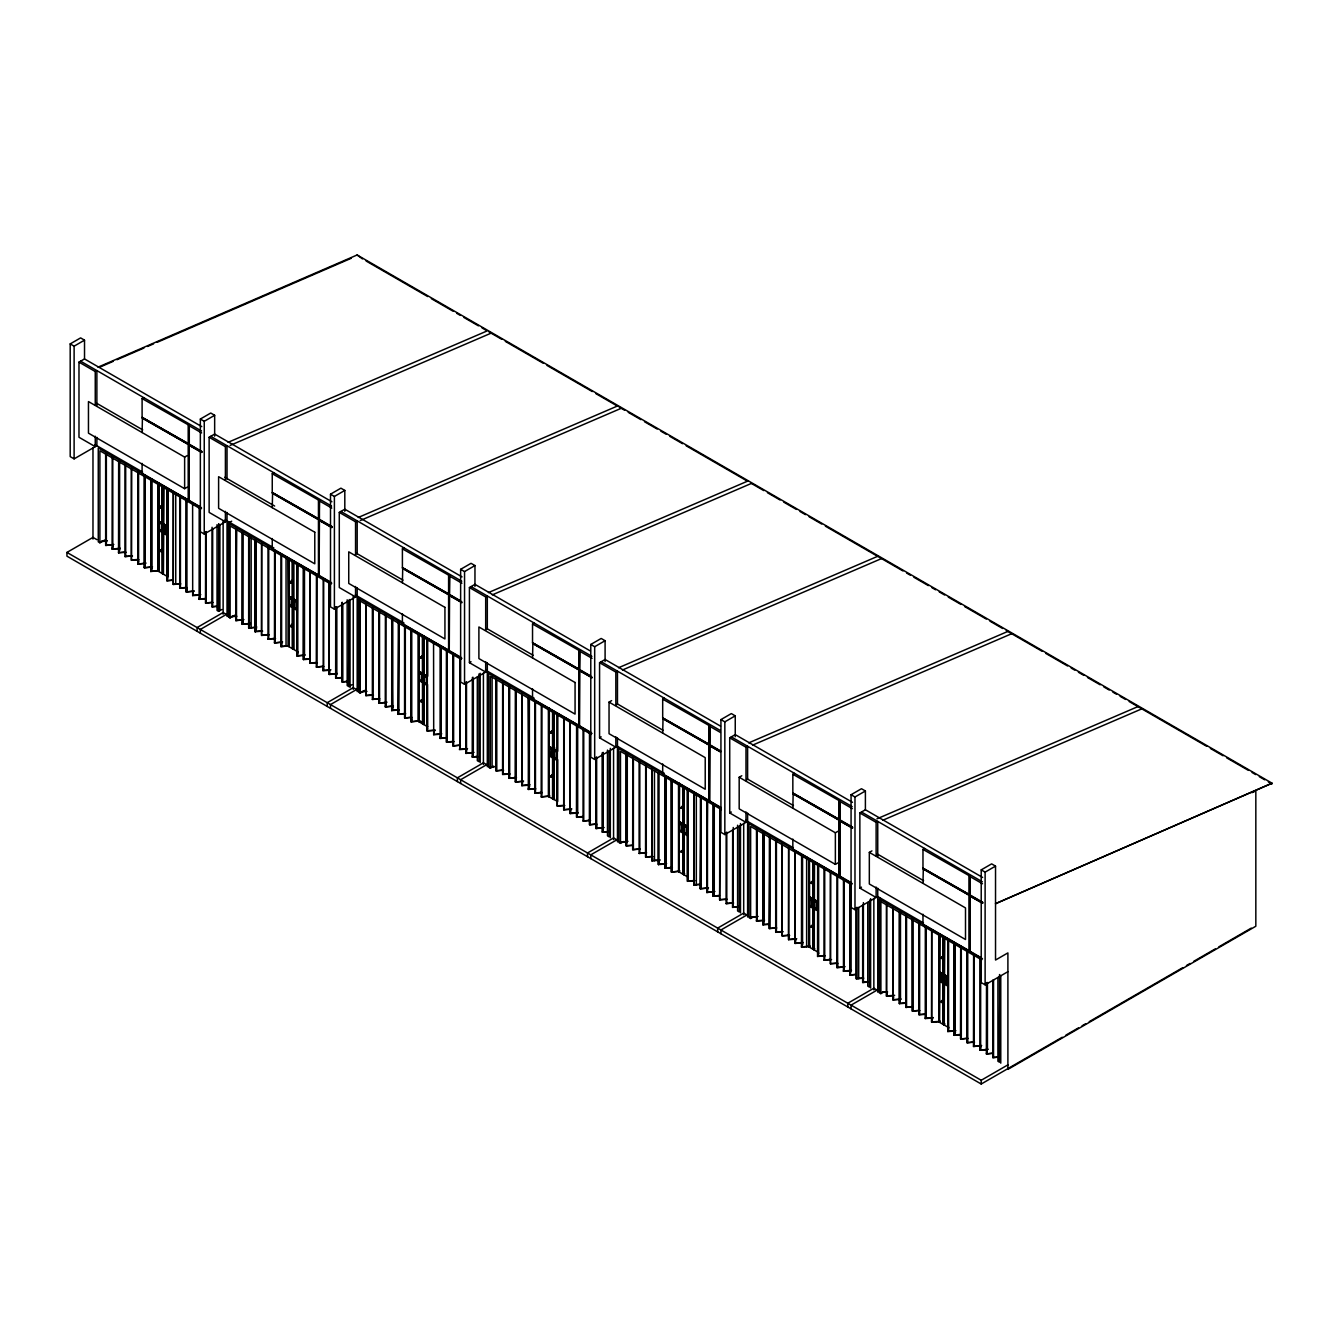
<?xml version="1.0" encoding="UTF-8"?>
<svg xmlns="http://www.w3.org/2000/svg" width="1339" height="1339" viewBox="0 0 1339 1339"><rect width="100%" height="100%" fill="white"/><g stroke="black" fill="none" stroke-linecap="round" stroke-linejoin="round"><path stroke-width="1.5" d="M1272.05 783.198L995.53 903.691L1272.05 783.198L357.128 254.979L362.484 258.912M487.195 330.9L228.115 442.322M491.095 333.16L230.107 445.418M617.346 406.052L358.266 517.473M621.246 408.295L360.241 520.553M747.48 481.186L488.417 592.608M751.397 483.429L492.317 594.867M877.631 556.321L618.551 667.743M881.531 558.581L622.451 670.002M1007.782 631.456L748.702 742.877M1011.681 633.715L752.602 745.137M1137.916 706.607L876.928 818.849M1141.832 708.85L882.752 820.271M161.048 507.883L160.563 506.042L163.09 505.154L163.09 507.029L161.617 507.883L161.048 506.661L163.09 505.154M161.048 551.718L160.563 549.877L163.09 548.99L163.09 550.865L161.617 551.718L161.048 550.496L163.09 548.99M290.864 582.85L290.53 581.427L292.588 579.921L293.241 582.18L290.53 582.649L293.241 582.18M292.906 625.815L290.312 625.999L292.588 623.756L293.241 625.999L290.53 626.485L292.906 623.941M420.446 657.315L423.375 655.441C421.902 656.813 419.074 658.018 421.919 658.152L423.375 657.315L421.333 658.169M421.5 702.054L420.848 700.146L423.375 699.259L421.132 701.72M551.032 733.002L550.831 731.713L552.873 730.19L553.526 732.45L550.831 732.935L553.191 730.391M553.526 776.285L550.63 776.486L552.873 774.026L553.526 776.285L550.831 776.771M683.342 807.4L680.764 807.802L683.024 805.342L681.618 808.438M681.333 851.955L683.677 851.42L681.785 852.34L680.748 851.42L683.677 849.545L681.618 852.274M811.936 883.64L811.283 881.731L813.811 880.844L813.811 882.736L812.355 883.573L811.769 882.368L813.811 880.844M811.769 927.408L811.283 925.567L813.811 924.68L813.811 926.555L811.434 927.224M943.627 957.686L941.066 958.071L943.309 955.611L942.02 956.983M941.92 1002.56L941.434 1000.702L943.962 999.815L941.786 1002.442M291.467 582.147L293.241 580.289M291.299 625.815L292.27 625.614L291.299 625.129M422.086 700.665L421.818 700.95M552.137 731.713L551.35 733.203L553.191 732.266M553.191 774.21L551.317 775.482L552.003 776.001M683.342 849.361L681.099 851.822L683.342 851.236M813.811 924.68L811.568 927.14L813.493 926.37M942.02 957.67L941.786 958.607M942.037 1001.421L942.957 1001.505L942.187 1001.137M160.329 523.348L159.023 523.532M160.329 529.926L159.274 530.763M163.977 526.277L165.048 526.076L163.743 526.26M163.927 524.269C165.919 539.617 163.576 530.847 163.81 533.458M165.048 532.654L163.643 532.972M290.463 605.061L289.408 605.195M294.044 602.014L295.183 601.211L293.877 601.395M294.212 608.626L295.183 607.789M419.559 674.471L420.613 673.617L419.392 674.404M423.944 676.63L425.333 676.346L424.128 677.132M425.333 682.923L424.614 683.559M549.492 749.522L550.764 748.769M549.693 746.827C551.785 760.77 547.735 754.778 550.764 755.648M554.128 758.477C555.585 766.377 553.794 729.203 554.513 758.895M680.195 824.539L680.898 823.903L679.794 824.456M684.279 827.318L685.618 826.632M684.212 833.578L685.618 833.209L684.899 833.896M810.229 899.825L811.049 899.038L810.045 899.272M809.66 906.302L811.049 905.934L809.693 906.352L809.978 897.113M814.363 902.402L815.769 901.766L814.614 902.001M814.53 909.047L815.769 908.344L814.798 909.181M939.995 974.976L941.2 974.173L939.894 974.374M939.811 981.353L942.338 982.29L940.279 980.935M944.514 977.554L945.92 976.901L944.514 977.236M944.564 983.763C944.246 982.659 948.363 986.157 944.514 983.814M106.384 542.546L105.697 545.408L113.162 544.839L112.141 549.141L119.606 548.555L119.606 460.683M119.606 548.555L118.602 552.856L126.05 552.271M119.907 549.609L118.535 552.89L118.652 460.767M138.603 561.158L137.934 564.02L145.382 563.434L144.378 567.736L151.826 567.167L151.826 479.295M158.27 483.011L158.27 570.883L150.822 571.468L151.826 567.167M152.144 568.221L150.755 571.502L150.755 479.446M193.686 591.319L186.238 591.905L186.908 589.043M200.13 507.18L200.13 595.052L192.682 595.621L193.352 592.759M204.716 598.918L199.126 599.353L200.13 595.052M256.184 539.55L256.184 627.405L248.736 627.991L249.74 623.689L242.292 624.275L242.962 621.413M262.645 631.138L255.18 631.723L256.184 627.405M256.502 628.476L255.113 631.757L255.113 539.701M275.198 640.009L274.528 642.887L281.977 642.302L280.972 646.603L288.421 646.017M304.489 567.435L304.489 655.307L297.04 655.876L298.045 651.574M304.489 655.307L303.484 659.608L309.075 659.173M323.502 667.893L322.816 670.772L330.281 670.186M329.946 671.626L329.277 674.488L336.725 673.902L336.725 606.969M336.725 673.902L335.721 678.203L341.311 677.768M379.556 700.264L378.887 703.126L386.335 702.557L385.331 706.858L392.779 706.272L392.779 618.417M399.223 709.988L391.775 710.574L392.779 706.272M393.097 707.327L391.708 710.607L391.775 618.534L391.842 710.54M418.571 633.297L418.571 721.152L411.106 721.738L411.776 718.876M427.861 728.148L427.191 731.027L434.639 730.441L433.635 734.743L441.083 734.157L441.083 646.302M441.083 734.157L440.079 738.458L445.669 738.023M460.08 746.76L459.411 749.622L466.859 749.053M466.524 750.476L465.855 753.355L473.32 752.769L473.32 679.543M473.32 752.769L472.299 757.071L477.889 756.635M529.374 697.268L529.374 785.139L521.925 785.708L522.93 781.407L515.482 781.993L516.151 779.131M529.374 785.139L528.369 789.441L535.818 788.855M529.692 786.194L528.302 789.474L528.436 697.351M564.455 807.015L563.786 809.877L571.234 809.292L570.23 813.61L577.678 813.024L577.678 725.152M577.678 813.024L576.674 817.326L582.264 816.89M603.454 827.904L596.006 828.49L596.675 825.611M608.04 831.77L602.45 832.205L603.119 829.343M627.288 753.807L627.288 841.662L626.284 845.963L631.874 845.528M652.746 857.981L652.06 860.86L659.524 860.274L658.503 864.576L665.968 863.99L665.968 776.135M672.412 867.722L664.964 868.291L665.968 863.99M666.27 865.061L664.897 868.325L665.6 775.884L665.6 867.923L671.19 867.488M714.273 804.019L714.273 891.874L706.808 892.46L707.829 888.159L700.364 888.745L701.033 885.866M718.842 895.741L713.252 896.176L714.273 891.874M733.27 904.478L732.6 907.34L738.191 906.905M757.104 918.236L756.435 921.115L763.883 920.529L763.883 832.657M768.469 924.395L762.879 924.831L763.883 920.529M789.324 936.848L788.654 939.71L796.102 939.124L795.098 943.426L802.546 942.857L802.546 854.985M802.546 942.857L801.542 947.158L809.007 946.573L809.007 858.717M802.864 943.911L801.475 947.192L801.609 855.069M818.949 953.201L817.56 956.481L817.66 864.09M837.628 964.733L836.959 967.595L844.407 967.026M844.072 968.448L843.403 971.327L850.851 970.742L850.851 882.87M855.437 974.608L849.847 975.043L850.851 970.742M887.255 993.371L886.569 996.249L894.034 995.664M893.699 997.103L893.013 999.965L900.478 999.379L900.478 911.524M900.478 999.379L899.473 1003.681L905.064 1003.246M939.141 933.852L939.141 1021.707L931.693 1022.293L932.697 1017.991L925.249 1018.577L925.919 1015.698M948.782 1027.281L947.761 1031.582L955.226 1030.997L955.226 943.125M959.795 1034.863L954.222 1035.298L955.226 1030.997M955.527 1032.051L954.155 1035.332L954.222 943.259L954.272 1035.265M974.223 1043.6L973.553 1046.462L981.002 1045.876M980.667 1047.316L979.997 1050.178L987.446 1049.592L987.446 982.659M987.446 1049.592L986.441 1053.91L992.032 1053.458M292.906 580.105C289.157 583.904 293.559 579.921 291.182 583.034M421.484 656.93L422.421 656.93L421.534 656.846M681.902 807.032L682.287 807.3M812.488 882.334L811.568 882.25L812.438 882.434M161.316 506.477L161.567 506.745M291.35 581.796L290.73 582.733M159.023 523.85L160.329 523.666M163.693 526.763L165.048 526.076M163.643 533.24L166.27 534.244L163.643 533.022M289.174 598.667L290.463 598.483L289.408 599.336M289.324 605.579L291.601 606.6L289.241 605.881M293.927 601.562L295.183 601.529M293.877 608.023L296.421 609.379L294.078 608.174M425.333 676.664L424.513 677.132M424.363 674.471L424.145 683.375M555.484 751.48L554.078 751.865M555.484 758.058L554.764 758.711M679.509 830.799L680.898 830.783L679.861 831.168L679.827 821.962M684.647 824.74L684.815 833.444M811.97 926.237L812.438 926.103M161.232 506.711L162.755 504.97M293.241 624.125L290.697 626.535M553.526 730.575L552.003 732.316M553.526 774.411L550.948 776.67M290.463 598.483L289.709 599.035M294.262 608.509L294.212 599.336L294.044 608.291M423.944 676.731L425.333 676.346M679.543 824.138L680.898 824.221M679.593 824.623L680.898 823.903M680.898 830.481L680.061 830.682M814.413 902.001L815.769 901.766M945.92 977.219L944.849 977.119M945.15 983.914L944.798 975.093M96.877 437.368L96.877 445.72L74.114 458.875L70.197 456.616L70.197 343.905L80.608 337.897L84.524 340.156L84.524 358.936L201.737 426.605M70.197 343.905L74.114 346.165L84.524 340.156M95.253 436.229L95.253 446.657L78.984 437.267L78.984 362.133L84.524 358.936M78.984 362.133L95.253 371.522L96.877 370.585L96.877 406.068M142.101 398.57L188.632 425.049L188.632 443.845L142.101 417.35L142.101 398.57L143.742 397.633M142.101 417.35L188.632 443.845M142.101 432.514L142.436 417.919L188.632 444.598L188.632 500.2L142.101 473.705L142.101 463.411M105.647 453.402L105.647 545.458L113.798 544.454M201.62 451.712L188.966 444.397L189.284 425.434L189.284 444.213L201.938 451.528M227.027 520.854L204.248 534.01L200.348 531.75L200.348 419.04L210.759 413.031L214.658 415.291L214.658 436.163M124.979 464.566L124.979 556.622L131.272 555.769M200.348 419.04L204.248 421.3L214.658 415.291M131.423 468.282L131.423 560.338L131.557 468.215M142.101 418.103L188.632 444.598M201.62 508.067L188.966 500.753L188.966 445.151L201.938 452.281M225.404 511.364L225.404 521.792L209.135 512.402L209.135 437.267L214.658 434.07L331.888 501.757M187.242 487.178L184.631 488.685L88.458 433.15L88.458 401.566L184.631 457.084L187.242 455.578M209.135 437.267L225.404 446.657L227.027 445.72L227.027 479.111M1062.229 1037.256L981.219 1084.021L66.95 556.17L66.95 552.421L92.977 537.391L96.877 539.65M173.283 492.451L173.283 584.507L173.4 492.384M179.727 496.183L179.844 588.156M200.683 507.079L98.266 447.946L98.266 541.877L99.906 542.814L104.777 540.002M162.437 506.661L161.216 507.95M188.966 500.753L189.284 444.966M159.123 521.49L159.341 530.579M120.242 548.187L112.091 549.174L112.208 457.051M192.615 503.615L192.682 595.621M160.329 530.244L158.605 530.495L161.651 532.035L161.651 522.645L161.467 531.449L159.023 530.11M165.048 526.378L164.078 526.863M166.471 525.424L163.408 523.884L166.27 525.541L166.27 534.931L166.471 525.424L166.153 534.311M165.048 532.955L163.408 533.273L166.471 534.813M272.252 473.705L318.782 500.2L318.782 518.98L272.252 492.501L272.252 473.705L273.876 472.767M162.755 548.806L160.981 551.333M146.035 563.066L137.867 564.054L137.934 471.981M272.252 492.501L318.782 518.98M272.252 507.665L272.587 493.053L318.782 519.733L318.782 575.335L272.252 548.856L272.252 538.546M152.479 566.782L144.311 567.786L144.378 475.696M234.928 615.137L230.04 617.948L228.417 617.011L228.417 523.097L231.68 521.206M229.337 524.821L229.337 616.877L236.852 616.258M157.952 483.212L157.952 571.067L159.257 570.314M158.437 571.351L158.923 483.396M158.923 571.251L158.437 483.496M163.743 486.174L163.258 574.13L163.258 486.275M173.133 579.938L166.839 580.775L166.923 488.384M331.754 526.846L319.1 519.549L319.435 500.568L319.435 519.348L332.089 526.662M357.178 596.006L334.399 609.145L330.499 606.885L330.499 494.191L340.909 488.166L344.809 490.425L344.809 511.297M330.499 494.191L334.399 496.434L344.809 490.425M186.021 587.369L179.727 588.223L179.794 496.133M261.574 543.433L261.574 635.473L261.691 543.349M186.305 591.871L186.305 499.815L186.171 591.938L194.339 590.951M268.018 547.149L268.018 639.188L275.533 638.569M272.252 493.237L318.782 519.733M331.754 583.201L319.1 575.904L319.1 520.302L332.089 527.415M272.252 548.856L273.876 547.902M355.555 586.499L355.555 596.943L339.286 587.536L339.286 512.402L344.809 509.205L462.039 576.891M199.779 598.968L199.779 506.929L199.779 598.968L205.352 598.533M211.813 602.265L205.503 603.102L205.637 531.901M339.286 512.402L355.555 521.792L357.178 520.854L357.178 554.246M212.081 527.265L211.947 606.835L218.257 605.981M297.693 563.468L296.973 655.926L305.141 654.922M218.391 610.551L219.111 524.369M217.035 524.67L217.035 610.433L218.659 611.371L221.906 609.496M303.417 567.602L303.417 659.642L303.551 567.518M227.362 613.848L200.348 629.43L200.348 633.196M309.861 571.318L309.861 663.357L309.995 571.234M292.906 581.98L291.032 582.9M236.501 620.175L236.501 528.135L235.781 620.593L243.949 619.606M319.1 575.904L319.435 520.101M289.257 596.625L289.659 605.529M242.359 624.242L242.359 532.186L242.225 624.309L250.393 623.321M291.484 597.897L291.601 607.287L291.802 597.78L288.739 596.24L291.802 597.78M248.669 535.985L248.669 628.024L256.837 627.037M293.877 601.68L295.183 601.211M296.287 600.692L296.421 610.065L296.421 600.608L293.559 599.018L296.622 600.558M288.939 605.513L291.802 607.17M289.174 605.563L290.463 605.379M329.21 582.482L329.21 674.521L329.327 582.398M295.183 608.107L293.559 608.408L296.622 609.948M402.403 548.839L448.933 575.335L448.933 594.114L402.403 567.636L402.403 548.839L404.027 547.902M268.018 639.188L274.311 638.352M402.403 567.636L448.933 594.114M402.403 582.8L402.721 568.188L448.933 594.867L448.933 650.469L402.403 623.991L402.403 613.697M282.613 641.917L274.462 642.921L274.579 550.798M289.073 645.649L280.905 646.637L281.039 554.513M288.906 558.447L288.739 646.586L288.739 558.714M365.932 603.688L365.932 695.728L366.066 603.604M292.253 648.612L292.253 560.756M293.392 649.264L293.392 561.409M372.376 607.404L372.376 699.443L379.891 698.824M461.905 601.981L449.251 594.683L449.569 575.703L449.569 594.499L460.415 600.759M487.312 671.14L464.549 684.279L460.633 682.036L460.633 569.326L471.043 563.317L474.96 565.56L474.96 586.432M460.633 569.326L464.549 571.569L474.96 565.56M391.708 618.568L392.427 710.206L398.018 709.77M316.439 574.967L316.305 667.09L322.615 666.236M402.403 568.389L448.933 594.867M461.905 658.336L449.251 651.039L449.251 595.437L460.415 601.512M402.403 623.991L404.027 623.053L355.337 594.934M323.469 670.387L323.469 578.348L323.469 670.387L330.917 669.818M485.689 661.633L485.689 672.078L469.42 662.688L469.42 587.536L474.96 584.356L590.382 650.988M341.947 677.4L335.654 678.254L335.721 607.086M469.42 587.536L485.689 596.943L487.312 595.989L487.312 629.397M348.391 681.116L342.098 681.969L342.165 602.433M427.124 639.004L427.124 731.061L427.225 638.67M348.542 685.685L349.245 599.504M347.169 599.805L347.169 685.585L348.81 686.522L352.057 684.647M433.568 642.737L433.702 734.709M357.496 688.982L330.499 704.582L330.499 708.331M360.191 691.594L359.488 599.956M423.057 655.24L420.881 657.014L421.919 658.152M460.984 657.365L358.567 598.232L358.567 692.146L360.191 693.1L365.078 690.271M423.057 657.131L420.848 657.851M449.251 651.039L449.569 595.252M419.408 671.76L419.71 680.932M372.376 699.443L378.669 698.607M420.613 673.935L419.626 673.969M419.492 673.986L420.613 673.617M419.559 680.329L421.952 682.304L421.952 672.914L421.752 681.735L419.308 680.396M386.988 702.172L378.82 703.176L378.954 611.053M426.438 675.827L426.572 685.2L426.572 675.743L423.71 674.153L426.756 675.693M420.613 680.195L419.626 680.848M425.333 683.241L423.71 683.543L426.756 685.083M393.432 705.904L385.264 706.892L385.398 614.768M532.537 623.991L579.067 650.469L579.067 669.249L532.537 642.77L532.537 623.991L534.177 623.053M469.42 662.688L471.043 661.751M423.057 699.075L420.797 701.536L423.057 700.95M398.871 713.921L398.871 621.882L398.152 714.34L404.462 713.486M532.537 642.77L579.067 669.249M532.537 657.934L532.872 643.339L579.067 670.002L579.067 725.604L532.537 699.125L532.537 688.832M410.906 717.202L404.596 718.055L404.663 625.966L404.729 717.989L412.111 717.436M411.106 721.738L411.173 629.648L411.04 721.771L419.207 720.784M418.722 721.621L419.207 633.665M419.207 721.537L418.722 633.765M424.028 684.564L423.542 724.416L423.542 636.544M427.225 726.525L427.375 638.77M592.056 677.132L579.402 669.818L579.72 650.854L579.72 669.634L590.566 675.894M664.311 773.323L617.43 746.258L594.683 759.431L590.784 757.171L590.784 644.461L601.194 638.452L605.094 640.712L605.094 661.583M590.784 644.461L594.683 646.72L605.094 640.712M440.732 738.09L440.732 646.051L440.732 738.09L446.322 737.655M521.859 693.702L521.859 785.759L521.992 693.635M452.766 741.371L446.456 742.224L446.59 650.101L446.523 742.191L453.971 741.605M528.302 697.435L529.005 789.056L534.596 788.621M532.537 643.523L579.067 670.002M592.056 733.487L579.402 726.173L579.402 670.571L590.566 676.647M532.537 699.125L534.177 698.188L485.471 670.069M459.21 745.103L452.9 745.94L453.034 653.817L452.967 745.907L460.415 745.321M615.84 736.785L615.84 747.212L599.571 737.822L599.571 662.688L605.094 659.491L720.516 726.123M534.746 701.151L534.746 793.19L542.262 792.571M460.064 749.254L460.064 657.215L460.064 749.254L467.512 748.668M473.956 752.384L465.788 753.388L465.922 682.187M599.571 662.688L615.84 672.078L617.463 671.14L617.463 704.532M476.684 756.401L472.232 757.104L472.366 677.534M557.275 714.156L557.275 806.195L557.359 713.804M563.719 717.871L563.719 809.911L563.836 717.804M487.647 764.117L460.633 779.716L460.633 783.466M489.622 767.147L494.074 766.444M570.163 721.587L570.163 813.643L570.28 721.52M591.118 732.5L488.718 673.366L488.718 767.297L490.342 768.235L493.589 766.36M609.044 702.121L705.218 757.64L705.218 789.24L609.044 733.705L609.044 702.121L611.638 700.615M502.376 770.025L496.083 770.862L496.133 678.789M576.607 725.32L576.607 817.359L576.741 725.236M579.402 726.173L579.72 670.387M503.23 774.176L503.23 682.137L503.23 774.176L508.82 773.741M583.051 729.035L583.051 821.075L589.344 820.238M551.768 748.183L551.902 757.556L551.902 748.099L549.04 746.509L552.086 748.049M515.264 777.457L508.971 778.31L508.971 686.271L509.038 778.277L516.486 777.691M555.484 758.376L553.844 758.694L556.907 760.234L556.907 750.844L556.706 759.648L554.262 758.242M549.224 755.799L552.086 757.456M549.71 756.184L550.764 755.347M515.482 781.993L515.548 689.903L515.415 782.026L523.582 781.039M662.688 699.125L709.218 725.604L709.218 744.4L662.688 717.905L662.688 699.125L664.311 698.188M599.571 737.822L601.194 736.885M553.191 776.101L551.317 777.005L552.153 776.436M662.688 717.905L709.218 744.4M662.688 733.069L663.023 718.474L709.218 745.154L709.218 800.755L662.688 774.26L662.688 763.966M534.746 793.19L541.056 792.353M541.324 704.799L541.19 796.923L549.358 795.918M548.387 708.616L548.387 796.487L549.693 795.734M549.358 708.063L549.04 796.856L549.04 709.001M626.217 753.957L626.217 846.014L626.351 753.89M552.555 798.881L552.555 711.026M554.497 798.513L553.191 799.266L553.191 711.394M553.693 799.55L553.693 711.678M557.693 759.648L557.693 801.475L548.387 796.487M639.105 761.406L639.105 853.445L646.62 852.826M720.382 751.212L709.536 744.953L709.871 725.989L709.871 744.769L720.717 751.028M747.614 821.41L724.834 834.565L720.934 832.306L720.934 719.595L731.345 713.587L735.245 715.846L735.245 736.718M720.934 719.595L724.834 721.855L735.245 715.846M652.009 768.837L652.009 860.893L652.06 768.804M658.453 772.57L658.453 864.609L658.503 772.536M662.688 718.658L709.218 745.154M719.763 807.819L719.646 899.942L720.349 807.484L709.536 801.308L709.536 745.706L720.717 751.782M745.99 811.919L745.99 822.347L729.722 812.957L729.722 737.822L735.245 734.626L852.474 802.312M595.788 823.954L589.495 824.807L589.629 732.684L589.629 824.724L597.01 824.188M604.107 827.535L595.939 828.523L596.006 757.355L596.073 828.456M729.722 737.822L745.99 747.212L747.614 746.275L747.614 779.666M608.693 831.402L602.383 832.239L602.383 752.752M687.409 789.29L687.543 881.263L694.924 880.711M693.853 793.006L693.853 885.062L693.92 792.973L693.987 884.979L701.368 884.443M617.798 839.268L590.784 854.851L590.784 858.617M619.773 842.281L627.941 841.294M683.342 805.526L681.166 808.153M701.017 796.32L700.297 888.778L708.465 887.79M721.269 807.635L618.852 748.501L618.852 842.432L620.476 843.369L623.74 841.495M680.965 808.07L683.677 807.584L681.333 808.12M837.963 862.868L835.369 864.375L739.178 808.856L739.178 777.256L741.789 775.75M709.536 801.308L709.871 745.522M632.795 757.606L632.661 849.729L638.971 848.876M682.237 823.2L679.174 821.661L682.036 823.301L682.237 832.59L682.237 823.2L682.036 832.004L679.693 830.665M684.647 827.167L685.618 826.933M639.105 853.445L645.415 852.608M686.723 826.096L686.857 835.486L686.857 826.029L683.995 824.439L687.058 825.979M679.375 830.933L682.237 832.59M685.618 833.511L683.995 833.829L687.058 835.369M684.514 833.594C690.238 835.871 681.434 833.209 685.618 833.209M645.683 765.054L645.549 857.178L651.859 856.324M792.839 774.26L839.369 800.755L839.369 819.535L792.839 793.039L792.839 774.26L794.462 773.323M729.722 812.957L731.345 812.02M792.839 793.039L839.369 819.535M792.839 808.22L793.157 793.609L839.369 820.288L839.369 875.89L792.839 849.395L792.839 839.101M679.509 871.07L671.341 872.057L671.341 780.001L671.408 872.024L678.856 871.438L678.856 783.566M678.522 783.767L678.522 871.622L679.827 870.869M679.509 783.198L679.024 871.907L679.024 784.035M683.175 873.932L682.689 786.16M684.647 873.647L683.342 874.4L683.175 786.077L682.857 874.116M683.827 786.83L683.827 874.685L684.313 786.729M693.719 880.493L687.409 881.33L687.51 788.939M776.771 927.96L769.322 928.546L769.975 836.122M852.34 827.402L839.687 820.104L840.005 801.124L840.005 819.903L852.658 827.217M923.508 922.973L877.715 896.527L854.985 909.7L851.068 907.44L851.068 794.73L861.479 788.721L865.396 790.981L865.396 809.76L982.608 877.447M775.699 840.256L775.699 932.312L783.215 931.693M851.068 794.73L854.985 796.99L865.396 790.981M782.143 843.988L782.143 936.028L782.277 843.905M707.461 892.092L707.461 800.036L706.741 892.494L714.909 891.506M788.587 847.704L788.587 939.744L788.721 847.637M792.839 793.793L839.369 820.288M852.34 883.757L839.687 876.459L839.687 820.857L852.658 827.971M719.495 895.373L713.202 896.226L713.319 804.103L713.252 896.176M876.124 887.054L876.124 897.498L859.856 888.092L859.856 812.957L865.396 809.76M795.031 851.42L795.031 943.476L795.165 851.353M739.178 777.256L835.369 832.774L837.963 831.285M732.383 902.821L726.089 903.658L726.156 832.507M859.856 812.957L876.124 822.347L877.748 821.41L877.748 856.893M738.827 906.536L732.533 907.39L732.667 829.912M824.004 868.157L824.004 960.197L830.297 959.343M747.932 914.403L720.934 929.986L720.934 933.752M749.924 917.416L758.092 916.428M813.493 880.66L811.233 883.121L813.493 882.535M830.448 871.873L830.448 963.913L830.582 871.789M851.42 882.769L749.003 823.652L749.003 917.566L750.627 918.504L753.874 916.629M869.329 852.391L965.503 907.926L965.503 939.509L869.329 883.991L869.329 852.391L871.94 850.884M757.071 920.73L757.071 828.69L757.071 920.73L764.536 920.144M839.687 876.459L840.005 820.656M763.531 924.462L763.531 832.406L763.531 924.462L769.105 924.01M811.049 899.038L810.229 899.507M812.053 898.452L812.187 907.842L812.187 898.385L809.325 896.795L812.388 898.335M814.664 899.959L814.949 909.131M775.566 927.743L769.256 928.58L769.389 836.473M815.769 908.645L814.145 908.963L817.192 910.503L817.192 901.114L817.008 909.934L814.463 908.528L815.769 908.344M809.844 905.951L812.187 907.156L809.744 905.8L811.049 905.616M811.049 905.934L809.325 906.185L812.388 907.725M775.699 932.312L782.009 931.459M922.973 849.395L969.503 875.89L969.503 894.67L922.973 868.191L922.973 849.395L924.613 848.457M859.856 888.092L861.479 887.154M813.493 924.496L811.233 926.956L813.811 926.555M922.973 868.191L969.503 894.67M922.973 883.355L923.307 868.743L969.503 895.423L969.503 951.025L922.973 924.546L922.973 914.252M880.058 900.511L880.192 992.484M808.672 858.902L808.672 946.757L809.978 946.004M809.158 947.041L809.158 859.186M886.518 904.243L886.518 996.283L886.636 904.16M812.84 949.167L812.84 861.312M814.798 948.799L813.493 949.535L813.493 861.68M813.978 861.965L814.145 949.92L814.463 861.864M892.962 907.959L892.962 999.999L893.08 907.875M899.406 911.675L899.406 1003.731L899.523 911.608M982.491 902.536L969.838 895.239L970.156 876.258L970.156 895.055L982.809 902.352M1007.899 971.696L985.119 984.835L981.219 982.592L981.219 869.881L991.63 863.873L995.53 866.115L995.53 960.046L1007.899 952.899L1007.899 1069.376L1255.831 926.237L1255.831 790.981L1251.915 792.671M981.219 869.881L985.119 872.124L995.53 866.115M912.294 919.123L912.428 1011.096L919.809 1010.543M845.06 966.641L836.892 967.645L837.026 875.522M922.973 868.944L969.503 895.423M982.491 958.891L969.838 951.594L969.838 895.992L982.809 903.105M844.055 970.942L844.055 878.903L844.055 970.942L851.504 970.373M856.09 974.24L849.78 975.077L849.847 883.004L849.914 975.01M931.626 930.287L931.626 1022.327L931.76 930.203M862.534 977.955L856.224 978.809L856.291 907.641L856.357 978.725L863.755 978.19M868.978 981.671L862.667 982.525L862.667 905.114M878.083 989.538L851.068 1005.137L851.068 1008.886M943.627 955.795L941.384 958.255L943.309 957.485M981.554 957.921L879.154 898.787L879.154 992.701L880.777 993.655L884.025 991.764M969.838 951.594L970.156 895.808M939.995 972.315L940.045 981.587M939.894 974.675L941.2 974.491M940.313 974.641L941.2 974.173M942.522 973.47L939.476 971.93L942.338 973.587L942.338 982.977L942.522 973.47L942.204 982.357M944.882 977.403L945.92 976.901M947.024 976.382L947.142 985.755L947.142 976.298M939.66 981.219L942.522 982.859M941.2 980.751L939.961 981.454M979.93 958.172L979.93 1050.211L988.098 1049.224M944.48 983.998L947.343 985.638M945.92 983.479L944.731 984.198M912.144 1006.593L905.85 1007.447L905.984 915.324L905.984 1007.38L913.365 1006.828M918.587 1010.326L912.294 1011.163L912.361 919.09M943.627 999.63L941.384 1002.091L943.627 1001.505M919.441 1014.477L919.441 922.437L919.441 1014.477L925.031 1014.041M941.585 1002.359L943.962 1001.706L941.618 1002.225M925.902 1018.192L925.902 926.153L925.902 1018.192L933.35 1017.623M938.823 934.036L938.823 1021.908L940.129 1021.155M939.476 1022.276L939.476 934.421L939.309 1022.176L939.794 936.312M943.476 936.346L942.991 1024.302L942.991 936.446M944.932 1023.933L943.627 1024.686L943.627 936.815M944.129 937.099L944.129 1024.954L944.614 936.999M948.414 1031.197L948.414 939.158L948.414 1031.197L955.862 1030.628M966.892 1038.21L960.599 1039.047L960.716 946.941L960.666 1039.014L968.114 1038.428M973.336 1041.926L967.043 1042.78L967.176 950.657L967.109 1042.746L974.558 1042.16M981.654 1045.508L973.486 1046.495L973.62 954.372M992.684 1053.09L986.374 1053.944L986.508 982.742M999.128 1056.806L992.818 1057.659L992.952 980.181M999.262 1061.375L999.982 975.194M66.95 552.421L981.219 1080.272L1008.234 1064.672M1065.844 1035.164L1078.431 1027.9M1082.046 1025.825L1085.644 1023.732M1089.243 1021.657L1182.856 967.612M1186.454 965.536L1190.053 963.444M1193.668 961.369L1215.26 948.899M1218.858 946.824L1251.279 928.111M161.383 506.109L160.596 507.598M161.232 549.944L161.316 550.848L161.316 549.927M97.981 367.187L357.128 254.979M99.756 367.187L113.246 361.329M116.962 359.722L143.959 348.04M147.575 346.466L153.567 343.872M157.148 342.332L351.287 258.26M161.082 507.749L163.09 507.029M161.082 551.584L163.09 550.865M549.526 755.815L551.902 756.87L549.459 755.531M101.764 541.174L107.354 540.738M101.128 541.542L106.718 541.107M124.828 552.053L119.238 552.488L119.238 460.432M125.046 556.572L132.494 556.003M132.126 559.92L137.716 559.484M131.49 560.305L138.938 559.719M158.923 570.514L151.474 571.083L151.474 479.044M172.48 580.306L166.89 580.741L167.911 576.439L167.911 488.584M173.986 584.089L179.577 583.653M173.35 584.457L180.798 583.888M179.794 588.189L187.242 587.603M193.318 595.252L200.783 594.667M205.57 603.069L213.018 602.483M212.014 606.785L217.604 606.349M231.915 616.308L235.647 616.024M235.848 620.56L243.296 619.974M261.423 630.903L255.833 631.338L255.833 539.299M262.277 635.071L267.867 634.619M261.624 635.439L269.089 634.853M304.137 659.223L309.727 658.788M310.581 662.956L316.171 662.52M309.928 663.324L317.393 662.738M316.372 667.04L323.837 666.471M329.913 674.12L337.361 673.534M342.165 681.936L347.755 681.501M362.066 691.443L365.781 691.158M359.555 691.962L367.003 691.393M366.635 695.309L372.225 694.874M365.999 695.694L373.447 695.108M398.219 714.29L405.667 713.72M427.827 730.642L435.292 730.073M434.288 734.375L441.736 733.789M489.689 767.113L495.279 766.678M496.133 770.829L503.598 770.243M510.042 773.975L502.577 774.545L502.644 682.472M522.561 785.34L530.026 784.754M541.257 796.872L548.705 796.303M557.978 805.793L563.568 805.342M557.325 806.162L564.79 805.576M564.422 809.509L571.87 808.923M570.866 813.225L578.331 812.639M577.31 816.941L582.9 816.505M583.118 821.041L590.566 820.456M619.84 842.248L627.288 841.662M626.937 845.595L632.527 845.16M632.728 849.696L640.176 849.11M645.616 857.127L653.081 856.558M652.712 860.475L660.16 859.906M659.156 864.207L666.604 863.622M694.573 884.644L700.163 884.209M720.349 899.523L725.939 899.088M719.712 899.908L727.161 899.323M726.156 903.624L733.605 903.038M749.991 917.382L757.439 916.797M782.863 935.626L788.453 935.174M782.21 935.994L789.659 935.409M789.307 939.342L796.755 938.756M795.751 943.058L803.199 942.472M809.643 946.204L802.195 946.773L802.195 854.734M823.853 955.628L818.263 956.063L818.146 863.99M825.075 955.862L817.627 956.431L818.631 952.129L818.631 864.274M824.071 960.163L831.519 959.578M831.168 963.511L836.758 963.076M830.515 963.879L837.963 963.293M868.325 982.056L862.734 982.491L862.801 905.047M882.635 991.998L886.368 991.714M881.999 992.383L887.59 991.948M887.221 995.865L894.67 995.295M893.665 999.597L901.114 999.011M900.109 1003.313L905.7 1002.878M926.253 1014.276L918.805 1014.845L918.872 922.772M932.346 1021.925L939.794 1021.339M960.448 1034.495L954.858 1034.93L954.858 942.874M992.885 1057.626L998.476 1057.191M554.329 758.51L556.589 759.732M291.233 626.719L293.241 625.999M550.999 732.985L553.526 732.45M811.283 883.271L813.811 882.736M424.279 683.325L426.572 684.514L424.028 683.108M366.099 261.005L427.693 296.555M431.325 298.647L453.051 311.2M456.683 313.293L460.298 315.385M463.93 317.477L478.425 325.846M482.04 327.938L485.655 330.03M489.003 331.955L501.69 339.269M505.305 341.361L543.349 363.321M546.965 365.413L592.256 391.557M595.888 393.649L617.614 406.202M619.154 407.089L624.577 410.236M628.209 412.312L640.896 419.643M644.511 421.735L657.198 429.049M660.813 431.141L666.253 434.288M669.868 436.38L682.555 443.694M686.171 445.787L747.765 481.354M751.112 483.279L763.782 490.593M767.414 492.685L780.085 500.016M783.717 502.108L796.387 509.423M800.019 511.515L805.459 514.645M809.074 516.737L821.761 524.068M825.376 526.16L902.988 570.966M906.62 573.059L910.235 575.151M913.851 577.243L928.345 585.612M931.977 587.704L935.593 589.796M939.225 591.888L944.648 595.018M948.28 597.11L960.95 604.425M964.582 606.517L986.324 619.07M989.939 621.162L1002.626 628.493M1006.242 630.585L1042.194 651.34M1045.809 653.415L1067.551 665.968M1071.183 668.061L1074.799 670.153M1078.414 672.245L1083.854 675.392M1087.486 677.484L1100.156 684.798M1103.788 686.89L1109.211 690.02M1112.843 692.112L1116.458 694.205M1120.09 696.297L1125.513 699.443M1129.145 701.536L1206.757 746.342M1210.372 748.434L1223.059 755.748M1226.675 757.841L1248.417 770.394M1252.049 772.486L1255.664 774.578M1259.296 776.67L1264.719 779.817M1268.351 781.892L1271.966 783.985M80.608 361.195L201.453 430.957M210.759 436.33L331.587 506.092M340.909 511.465L461.737 581.226M471.043 586.599L591.888 656.361M601.194 661.751L720.231 730.458M731.345 736.885L852.173 806.647M861.479 812.02L982.324 881.782M188.966 425.618L201.62 432.932M319.1 500.753L331.754 508.067M449.251 575.904L461.905 583.201M579.402 651.039L592.056 658.336M709.536 726.173L720.382 732.433M839.687 801.308L852.34 808.622M969.838 876.459L982.491 883.757M188.966 445.151L201.62 452.465M319.1 520.302L331.754 527.599M449.251 595.437L461.905 602.734M579.402 670.571L592.056 677.869M709.536 745.706L720.382 751.966M839.687 820.857L852.34 828.155M969.838 895.992L982.491 903.289M96.408 403.139L142.721 429.886M224.768 477.253L274.646 506.042M356.693 553.425L403.006 580.155M486.844 628.56L533.156 655.29M616.994 703.695L663.29 730.441M747.129 778.829L793.441 805.576M877.279 853.981L923.592 880.711M95.036 444.665L142.637 472.131M225.186 519.8L272.771 547.266M745.773 820.355L793.358 847.821M228.417 523.097L330.833 582.214M200.817 509.038L99.906 450.774L99.906 542.814M330.951 584.172L230.04 525.909L230.04 617.948M461.101 659.307L360.191 601.044L360.191 693.1M591.252 734.442L490.342 676.178L490.342 768.235M721.386 809.593L620.476 751.33L620.476 843.369M851.537 884.728L750.627 826.464L750.627 918.504M981.688 959.862L880.777 901.599L880.777 993.655M160.161 507.029L161.617 507.883M290.312 582.18L291.768 583.017M550.597 732.45L552.053 733.303M680.748 807.584L682.204 808.438M810.882 882.736L812.355 883.573M941.032 957.87L942.489 958.707M161.651 522.645L158.605 521.105L161.467 522.746M421.952 672.914L418.889 671.375L421.752 673.032M556.907 750.844L553.844 749.304L556.706 750.945M817.192 901.114L814.145 899.574L817.008 901.231M947.343 976.248L944.28 974.708L947.142 976.365M159.123 530.261L161.333 531.533M419.408 680.53L421.618 681.802M679.693 830.816L681.919 832.088M814.664 908.729L816.874 910.001M160.161 550.865L161.617 551.718M290.312 625.999L291.768 626.853M420.446 701.151L421.919 701.987M550.597 776.285L552.053 777.122M680.748 851.42L682.204 852.274M810.882 926.555L812.355 927.408M941.032 1001.706L942.489 1002.543M419.542 720.6L424.363 723.378L423.057 724.131L422.89 635.791M162.437 573.293L162.119 485.605M289.073 646.402L288.421 558.162M422.722 723.562L422.404 635.891M549.358 796.672L548.705 708.431M157.952 571.067L167.576 576.624L167.576 488.768M297.727 651.775L288.086 646.201L288.086 558.346M427.877 726.91L418.237 721.353L418.237 633.481M678.522 871.622L687.51 876.811M808.672 946.757L818.313 952.33M938.823 1021.908L948.447 1027.465M227.027 614.785L223.128 612.526L197.101 627.556L197.101 631.322M357.178 689.92L353.262 687.66L327.235 702.69L327.235 706.456M487.312 765.054L483.412 762.812L457.386 777.842L457.386 781.591M617.463 840.206L613.563 837.946L587.536 852.976L587.536 856.726M747.614 915.34L743.697 913.081L717.671 928.111L717.671 931.877M877.748 990.475L873.848 988.215L847.821 1003.246L847.821 1007.012M1000.769 975.88L1000.769 1063.183M999.53 974.541L999.53 1062.212L997.906 1061.275L997.906 977.587M993.538 979.847L993.538 1057.258M987.094 982.408L987.094 1053.525M985.119 872.124L985.119 984.835M981.219 1080.272L981.219 1084.021M980.65 957.753L980.65 1049.809M974.189 956.13L974.189 1046.094M969.185 876.074L969.185 894.854M969.185 895.607L969.185 951.209M967.746 950.322L967.746 1042.361M961.302 946.589L961.302 1038.646M948.129 939.041L948.28 1026.996M947.794 939.225L947.828 1031.532M944.447 936.915L944.28 1025.055M943.309 936.262L943.141 1024.402M925.316 926.488L925.249 1018.577M912.997 918.705L912.997 1010.761M906.553 917.081L906.553 1007.028M880.376 898.067L880.376 991.596M877.748 888.209L877.748 992.149M876.124 822.347L876.124 855.755M873.848 898.469L873.848 989.906M870.618 898.67L870.618 988.031M869.831 900.059L869.831 985.839M869.379 901.498L869.379 987.077L867.756 986.14L867.756 902.453M863.387 902.62L863.387 982.106M858.701 907.457L858.701 978.575M856.943 907.256L856.943 978.391M854.985 796.99L854.985 909.7M850.499 882.619L850.499 974.675M843.47 879.238L843.47 971.277M839.034 800.94L839.034 819.719M839.034 820.472L839.034 876.074M837.611 877.279L837.611 967.227M835.369 832.774L835.369 864.375M824.724 867.739L824.724 959.778M817.978 863.889L817.811 952.046M814.296 861.78L814.296 949.636M813.158 861.111L813.325 949.066M809.492 861.077L809.643 946.958M806.63 856.793L806.63 946.74M776.419 839.854L776.419 931.894M769.975 838.214L769.975 928.178M762.945 832.741L762.879 924.831M756.502 829.025L756.502 921.065M747.614 813.058L747.614 917.014M745.99 747.212L745.99 780.604M743.697 823.334L743.697 914.771M740.484 823.535L740.484 912.897M739.245 826.364L739.245 911.926L737.605 910.989L737.605 825.226M733.236 827.485L733.236 906.972M726.792 832.122L726.792 903.256M724.834 721.855L724.834 834.565M713.905 803.768L713.905 895.808M708.883 725.805L708.883 744.584M708.883 745.338L708.883 800.94M706.875 800.371L706.808 892.46M701.017 798.412L701.017 888.36M700.431 796.655L700.364 888.745M696.33 794.881L696.33 884.828M688.129 788.872L688.129 880.928M684.162 786.629L683.995 874.785M679.342 783.851L679.174 872.007M672.044 779.599L672.044 871.639M665.014 776.218L664.964 868.291M658.57 772.486L658.57 864.542M654.47 770.728L654.47 860.676M652.126 768.77L652.126 860.81M646.268 764.72L646.268 856.759M639.824 760.987L639.824 853.043M633.38 759.364L633.38 849.311M617.463 737.923L617.463 841.88M615.84 672.078L615.84 705.469M613.563 748.2L613.563 839.62M610.333 748.384L610.333 837.762M609.094 751.212L609.094 836.791L607.471 835.854L607.471 750.091M603.102 752.334L603.102 831.837M602.517 752.669L602.45 832.205M596.658 756.987L596.658 828.105M594.683 646.72L594.683 759.431M590.214 732.349L590.214 824.389M583.754 728.617L583.754 820.673M578.749 650.654L578.749 669.45M578.749 670.203L578.749 725.805M557.693 713.62L557.693 751.279M554.011 711.494L554.179 799.45M552.873 710.842L553.04 798.797M541.91 704.465L541.91 796.504M535.466 700.732L535.466 792.788M516.118 689.568L516.118 781.625M509.674 685.853L509.674 777.892M496.786 680.497L496.786 770.461M496.2 678.739L496.2 770.795M492.099 676.982L492.099 766.929M487.312 662.788L487.312 766.745M485.689 596.943L485.689 630.334M483.412 673.048L483.412 764.485M480.182 673.249L480.182 762.627M478.944 673.986L478.944 761.657L477.32 760.719L477.32 677.032M472.952 677.199L472.952 756.702M466.508 681.852L466.508 752.97M464.549 571.569L464.549 684.279M453.62 653.482L453.62 745.538M448.598 575.519L448.598 594.298M448.598 595.052L448.598 650.654M447.176 649.766L447.176 741.806M440.146 646.386L440.146 738.425M427.543 638.485L427.71 676.228M427.543 684.497L427.71 726.441M424.028 636.443L424.028 676.195M423.86 636.36L423.71 724.499M422.722 635.707L422.572 723.847M419.057 633.581L419.057 721.436M411.759 629.313L411.759 721.37M405.315 625.598L405.315 717.637M398.286 622.217L398.286 714.256M385.983 614.434L385.983 706.473M379.54 610.718L379.54 702.757M373.079 606.985L373.079 699.042M357.178 587.654L357.178 691.594M355.555 521.792L355.555 555.2M353.262 595.838L353.262 689.351M350.048 600.19L350.048 687.476M348.81 600.943L348.81 686.522M342.801 604.157L342.801 681.551M342.232 602.399L342.232 681.886M336.357 606.701L336.357 677.835M335.771 607.052L335.771 678.17M334.399 496.434L334.399 609.145M318.448 500.384L318.448 519.164M318.448 519.917L318.448 575.519M317.025 574.632L317.025 666.671M297.559 563.434L297.693 655.507M297.392 563.334L297.392 651.206M297.074 563.535L297.04 655.876M293.726 561.225L293.877 649.181M292.906 561.125L292.906 648.98M292.588 562.648L292.739 648.511M286.044 558.33L286.044 646.185M281.608 554.179L281.608 646.235M275.165 550.463L275.165 642.502M268.721 546.73L268.721 638.787M255.247 539.634L255.18 631.723M251.146 537.86L251.146 627.824M249.389 535.567L249.389 627.623M248.803 535.918L248.736 627.991M242.945 531.851L242.945 623.907M235.915 528.47L235.915 620.509M227.027 512.502L227.027 616.459M225.404 446.657L225.404 480.048M223.128 520.687L223.128 614.216M219.897 525.055L219.897 610.266M218.659 523.716L218.659 611.371M212.667 529.022L212.667 606.416M206.223 531.566L206.223 602.701M204.248 421.3L204.248 534.01M199.193 507.263L199.126 599.353M188.314 425.25L188.314 444.029M188.314 444.782L188.314 500.384M186.874 499.48L186.874 591.537M184.631 457.084L184.631 488.685M180.43 495.765L180.43 587.804M175.744 494.325L175.744 584.273M167.408 488.3L167.542 580.373M167.258 488.199L167.09 576.339M163.576 486.074L163.408 574.23M162.605 485.521L162.755 573.845M162.437 485.421L162.27 573.561M158.755 483.295L158.755 571.167M150.889 479.379L150.822 571.468M145.03 475.328L145.03 567.368M144.445 475.663L144.445 567.703M138.57 471.596L138.57 563.652M138.001 471.931L138.001 563.987M125.682 466.257L125.682 556.204M112.794 456.716L112.794 548.756M106.35 453L106.35 545.04M95.253 371.522L95.253 404.914M92.977 447.644L92.977 539.065M74.114 346.165L74.114 458.875M314.782 532.219L218.608 476.701L218.608 508.301L314.782 563.819L314.782 532.219M444.933 607.37L348.743 551.835L348.743 583.436L444.933 638.954L444.933 607.37M575.067 682.505L478.893 626.97L478.893 658.57L575.067 714.105L575.067 682.505"/></g></svg>
